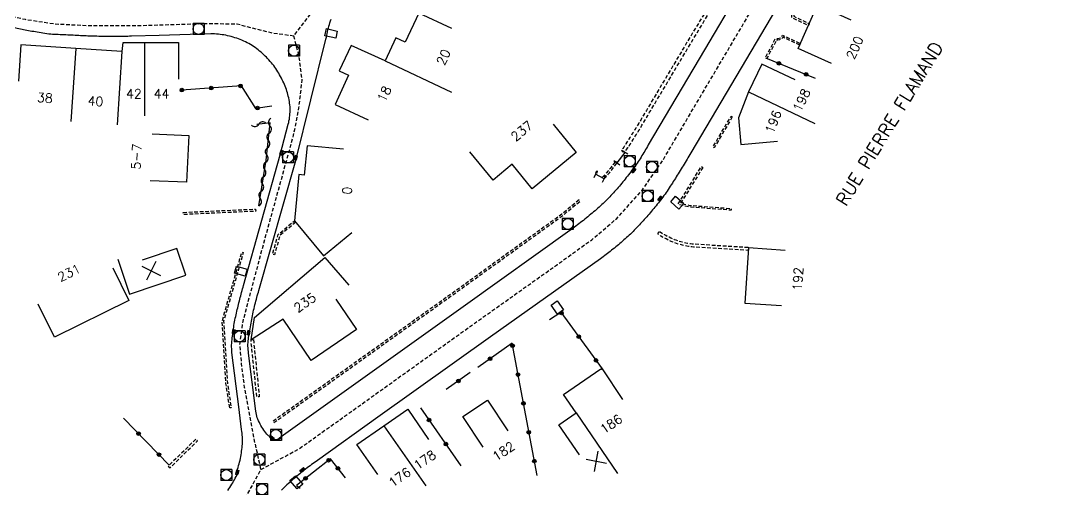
# Model space of a CAD drawing. Header units: millimetres. Extents: x 150037 to 150985, y 153000 to 154000.
# Drawn here: x 150135.6 to 150275.9, y 153531.8 to 153595.8 of the extents above; entities that cross this region are included whole.
import ezdxf
from ezdxf.enums import TextEntityAlignment as Align

# ---------------------------------------------------------------- set-up
doc = ezdxf.new("R2010")
doc.units = ezdxf.units.MM
doc.linetypes.add('DASHED', pattern=[0.75, 0.5, -0.25])
doc.layers.get('0').update_dxf_attribs({"linetype": 'CONTINUOUS'})
for name, color, linetype in [('W0001', 6, 'DASHED'), ('W0008', 7, 'CONTINUOUS'), ('W0100', 7, 'CONTINUOUS'), ('W0105', 7, 'CONTINUOUS'), ('W0112', 1, 'DASHED'), ('W0310', 3, 'CONTINUOUS'), ('W0322', 7, 'CONTINUOUS'), ('W0400', 7, 'CONTINUOUS'), ('W0420', 7, 'CONTINUOUS'), ('W0989', 7, 'CONTINUOUS'), ('W0991', 7, 'CONTINUOUS'), ('W1102', 7, 'CONTINUOUS'), ('W1471', 7, 'CONTINUOUS')]:
    doc.layers.add(name, color=color, linetype=linetype)
doc.styles.get("Standard").update_dxf_attribs({"font": 'romans.shx', "width": 0.85})

# ---------------------------------------------------------------- blocks, each defined once
blk = doc.blocks.new('t105o')
for p, q in [((-0.5, 0), (0.5, 0)), ((0.5, 0), (0.2, 0.1)), ((0.5, 0), (0.2, -0.1))]:
    blk.add_line(p, q)
blk = doc.blocks.new('T420')
for p, q in [((0.75, 0.75), (-0.75, 0.75)), ((-0.75, 0.75), (-0.75, -0.75)), ((0.75, 0.75), (0.75, -0.75)), ((0.75, -0.75), (-0.75, -0.75))]:
    blk.add_line(p, q)
blk.add_ellipse((0, 0), major_axis=(-0.53, 0.53), ratio=1, start_param=3.926991, end_param=10.210176)
blk = doc.blocks.new('T400')
for p, q in [((-0.15, 0.3), (0.15, 0.3)), ((-0.15, -0.25), (-0.15, 0.3)), ((-0.15, 0.15), (0.15, 0.15)), ((-0.15, 0), (0.15, 0)), ((0.15, 0.3), (0.15, -0.25)), ((-0.15, -0.15), (0.15, -0.15)), ((-0.15, -0.25), (-0.15, -0.3)), ((-0.15, -0.3), (0.15, -0.3)), ((0.15, -0.3), (0.15, -0.25))]:
    blk.add_line(p, q)
blk = doc.blocks.new('t322o')
at = {"color": 0, "linetype": 'Continuous'}
for radius in [0.25, 0.15]:
    blk.add_circle((0, 0), radius, dxfattribs=at)
blk = doc.blocks.new('t310o')
at = {"color": 0, "linetype": 'Continuous'}
for centre, start, end in [((-0.5, 0.38), 216.8699, 323.1304), ((0.5, -0.37), 36.8699, 143.1303)]:
    blk.add_arc(centre, 0.625, start, end, dxfattribs=at)
blk = doc.blocks.new('t991o')
at = {"color": 0, "linetype": 'Continuous'}
for p, q in [((-1, 1), (1, -1)), ((-1, -1), (1, 1))]:
    blk.add_line(p, q, dxfattribs=at)
blk = doc.blocks.new('T1471')
at = {"color": 0, "linetype": 'Continuous', "flags": 128}
blk.add_lwpolyline([(-0.75, -0.5), (-0.75, 0.5), (0.75, 0.5), (0.75, -0.5), (-0.75, -0.5)], dxfattribs=at)

msp = doc.modelspace()

# ---------------------------------------------------------------- linework, layer by layer
at = {"layer": 'W0001', "flags": 128}
for points in [[(150192.43, 153344.09), (150208.59, 153355.89), (150201.16, 153366.53), (150200.16, 153376.47), (150196.92, 153408.77), (150196.36, 153413.57), (150194.69, 153418.3), (150192.93, 153420.95), (150190.27, 153423.6), (150187.39, 153425.39), (150183.63, 153426.83), (150181.14, 153427.42), (150147.15, 153435.26), (150140.31, 153436.85), (150135.18, 153438.51), (150130.97, 153440.91), (150124.1, 153445.43), (150119.52, 153448.69), (150120.08, 153455.43), (150121.22, 153462.52), (150123.79, 153468.41), (150127.22, 153474.3), (150138.69, 153493.4), (150143.69, 153500.93), (150148.13, 153507.11), (150153.75, 153514.39), (150165.77, 153529.81), (150168.36, 153534.56), (150167.42, 153538.8), (150166.13, 153545.75), (150165.71, 153549.04), (150165.48, 153551.57), (150165.91, 153554.74), (150168.75, 153565.45), (150172.82, 153580.17), (150173.54, 153583.9), (150173.98, 153587.64), (150173.55, 153590.98), (150172.84, 153593.66), (150175.51, 153597.21), (150177.83, 153600.19), (150180.75, 153603.9), (150199.31, 153624.96), (150204.33, 153630.8), (150206.19, 153633.44), (150207.32, 153635.37), (150208.97, 153639.01), (150210.24, 153642.47), (150218.93, 153666.51), (150227.05, 153692.95), (150232.89, 153714.45), (150238.57, 153735.2), (150242.99, 153751.33), (150245.24, 153759.48), (150246.96, 153763.06), (150251.14, 153772.68), (150253.14, 153759.21), (150254.19, 153752.68), (150255.72, 153744.35), (150257.53, 153736.26), (150259.51, 153729.03), (150263.06, 153718.33), (150268.75, 153702.47), (150273.99, 153688.03), (150275.92, 153682.57), (150269.83, 153683.26), (150256, 153687.57), (150243.07, 153691.59), (150231.36, 153694.97), (150227.86, 153695.92)], [(150168.36, 153534.56), (150173.61, 153537.42), (150181.01, 153542.71), (150197.57, 153554.55), (150208.81, 153562.54), (150213.48, 153565.89), (150216.9, 153568.79), (150220.3, 153572.56), (150223.15, 153576.67), (150227.07, 153583.32), (150247.63, 153618.08), (150259.35, 153637.95), (150262.35, 153642.71), (150271.93, 153650.29)], [(150172.84, 153593.66), (150169.76, 153594.09), (150165.09, 153595.29), (150160.67, 153595.34), (150151.11, 153595.05), (150145.15, 153595.05), (150140.2, 153595.29), (150136.25, 153595.91), (150131.67, 153596.86), (150113.56, 153600.61), (150094.91, 153604.48), (150089.91, 153605.51), (150087.16, 153605.92), (150084.93, 153605.97), (150081.78, 153605.59), (150078.96, 153605), (150068.23, 153602.19), (150053.39, 153598.29)]]:
    msp.add_lwpolyline(points, dxfattribs=at)
at = {"layer": 'W0008', "flags": 128}
for points in [[(150242.93, 153615.56), (150228.86, 153591.78), (150221.2, 153578.82), (150221.08, 153578.61), (150220.96, 153578.4), (150220.84, 153578.19), (150220.71, 153577.98), (150220.59, 153577.77), (150220.46, 153577.57), (150220.34, 153577.36), (150220.21, 153577.16), (150220.07, 153576.95), (150219.94, 153576.75), (150219.81, 153576.55), (150219.67, 153576.35), (150219.53, 153576.15), (150219.39, 153575.95), (150219.25, 153575.76), (150219.1, 153575.55), (150218.95, 153575.35), (150218.81, 153575.15), (150218.66, 153574.96), (150218.5, 153574.76), (150218.35, 153574.56), (150218.2, 153574.37), (150218.04, 153574.17), (150217.89, 153573.98), (150217.73, 153573.79), (150217.57, 153573.59), (150217.41, 153573.4), (150217.25, 153573.21), (150217.09, 153573.02), (150216.93, 153572.84), (150216.77, 153572.65), (150216.6, 153572.46), (150216.43, 153572.28), (150216.27, 153572.09), (150216.1, 153571.91), (150215.93, 153571.73), (150215.75, 153571.55), (150215.58, 153571.37), (150215.4, 153571.2), (150215.22, 153571.02), (150215.04, 153570.85), (150214.86, 153570.68), (150214.68, 153570.51), (150214.49, 153570.35), (150214.3, 153570.18), (150214.12, 153570.02), (150213.93, 153569.85), (150213.74, 153569.69), (150213.55, 153569.53), (150213.35, 153569.36), (150213.15, 153569.2), (150212.95, 153569.03), (150212.75, 153568.87), (150212.55, 153568.71), (150212.35, 153568.54), (150212.15, 153568.38), (150211.95, 153568.23), (150211.74, 153568.07), (150211.54, 153567.91), (150211.33, 153567.76), (150211.12, 153567.6), (150210.91, 153567.45), (150210.7, 153567.3), (150210.49, 153567.15), (150196.24, 153556.98), (150171.12, 153539.02), (150170.6, 153538.6), (150170.03, 153538.61), (150169.16, 153539.36), (150169.01, 153539.55), (150168.87, 153539.75), (150168.73, 153539.94), (150168.6, 153540.14), (150168.48, 153540.34), (150168.36, 153540.55), (150168.24, 153540.76), (150168.14, 153540.98), (150168.04, 153541.19), (150167.94, 153541.41), (150167.86, 153541.63), (150167.79, 153541.84), (150167.74, 153542.06), (150167.69, 153542.29), (150167.66, 153542.51), (150166.67, 153550.41), (150166.64, 153550.65), (150166.61, 153550.89), (150166.6, 153551.14), (150166.59, 153551.38), (150166.59, 153551.63), (150166.6, 153551.87), (150166.61, 153552.11), (150166.64, 153552.34), (150166.67, 153552.58), (150166.71, 153552.81), (150166.75, 153553.04), (150166.79, 153553.28), (150166.83, 153553.51), (150166.88, 153553.76), (150166.92, 153554.02), (150166.97, 153554.27), (150167.01, 153554.52), (150167.06, 153554.78), (150167.11, 153555.03), (150167.15, 153555.28), (150167.2, 153555.54), (150167.26, 153555.79), (150167.31, 153556.04), (150167.36, 153556.29), (150167.42, 153556.54), (150167.48, 153556.79), (150167.54, 153557.04), (150167.6, 153557.28), (150167.66, 153557.53), (150167.73, 153557.77), (150167.8, 153558.02), (150167.86, 153558.26), (150167.93, 153558.5), (150168.01, 153558.75), (150168.08, 153558.99), (150173.1, 153576.7), (150177.23, 153593.25), (150177.28, 153593.5), (150177.33, 153593.75), (150177.39, 153594), (150177.44, 153594.25), (150177.5, 153594.5), (150177.57, 153594.75), (150177.63, 153595), (150177.7, 153595.24), (150177.77, 153595.49), (150177.85, 153595.73), (150177.92, 153595.98)], [(150242.06, 153603.2), (150226.98, 153577.74), (150226.86, 153577.51), (150226.73, 153577.29), (150226.6, 153577.08), (150226.48, 153576.86), (150226.35, 153576.64), (150226.22, 153576.42), (150226.09, 153576.2), (150225.96, 153575.98), (150225.83, 153575.77), (150225.69, 153575.55), (150225.56, 153575.33), (150225.43, 153575.12), (150225.29, 153574.9), (150225.16, 153574.69), (150225.02, 153574.47), (150224.89, 153574.26), (150224.75, 153574.04), (150224.61, 153573.82), (150224.48, 153573.61), (150224.34, 153573.39), (150224.2, 153573.18), (150224.06, 153572.96), (150223.92, 153572.75), (150223.78, 153572.54), (150223.63, 153572.33), (150223.48, 153572.12), (150223.33, 153571.91), (150223.18, 153571.71), (150223.03, 153571.51), (150222.88, 153571.31), (150222.72, 153571.12), (150222.57, 153570.92), (150222.42, 153570.73), (150222.26, 153570.53), (150222.1, 153570.34), (150221.95, 153570.15), (150221.79, 153569.96), (150221.63, 153569.77), (150221.47, 153569.58), (150221.31, 153569.39), (150221.14, 153569.2), (150220.98, 153569.01), (150220.81, 153568.83), (150220.65, 153568.64), (150220.48, 153568.46), (150220.32, 153568.27), (150220.15, 153568.09), (150219.98, 153567.91), (150219.81, 153567.73), (150219.64, 153567.55), (150219.46, 153567.37), (150219.29, 153567.19), (150219.12, 153567.01), (150218.95, 153566.84), (150218.77, 153566.67), (150218.59, 153566.51), (150218.41, 153566.34), (150218.23, 153566.18), (150218.05, 153566.02), (150217.87, 153565.86), (150217.69, 153565.7), (150217.5, 153565.54), (150217.31, 153565.38), (150217.13, 153565.22), (150216.94, 153565.07), (150216.76, 153564.91), (150216.57, 153564.76), (150216.38, 153564.61), (150216.2, 153564.46), (150216.01, 153564.31), (150215.82, 153564.16), (150215.63, 153564.02), (150215.44, 153563.87), (150215.25, 153563.73), (150215.05, 153563.58), (150214.86, 153563.44), (150214.66, 153563.3), (150199.68, 153552.67), (150184.32, 153541.69), (150176.09, 153535.81), (150175.88, 153535.67), (150175.68, 153535.53), (150175.47, 153535.38), (150175.26, 153535.23), (150175.06, 153535.08), (150174.86, 153534.93), (150174.65, 153534.78), (150174.45, 153534.62), (150174.25, 153534.46), (150174.05, 153534.3), (150173.85, 153534.14), (150173.65, 153533.98), (150173.46, 153533.82), (150173.26, 153533.65), (150173.07, 153533.49), (150172.87, 153533.32), (150172.68, 153533.15), (150172.49, 153532.98), (150172.3, 153532.81), (150172.11, 153532.64), (150171.91, 153532.47), (150171.72, 153532.29), (150171.53, 153532.12), (150171.35, 153531.94), (150171.16, 153531.76)], [(150163.85, 153531.72), (150163.98, 153531.92), (150164.12, 153532.12), (150164.25, 153532.33), (150164.38, 153532.54), (150164.5, 153532.74), (150164.62, 153532.95), (150164.74, 153533.16), (150164.86, 153533.38), (150164.98, 153533.59), (150165.09, 153533.81), (150164.94, 153533.87), (150165.16, 153534.6), (150165.23, 153534.84), (150165.31, 153535.09), (150165.37, 153535.33), (150165.44, 153535.58), (150165.5, 153535.83), (150165.55, 153536.08), (150165.6, 153536.33), (150165.65, 153536.58), (150165.69, 153536.82), (150165.72, 153537.06), (150165.76, 153537.3), (150165.78, 153537.54), (150165.81, 153537.78), (150165.82, 153538.02), (150165.84, 153538.27), (150165.84, 153538.51), (150165.84, 153538.76), (150165.83, 153539.01), (150165.81, 153539.26), (150165.78, 153539.51), (150165.75, 153539.75), (150165.71, 153540), (150165.35, 153543.12), (150164.4, 153550.5), (150164.38, 153550.76), (150164.37, 153551.02), (150164.36, 153551.27), (150164.36, 153551.53), (150164.37, 153551.79), (150164.39, 153552.04), (150164.41, 153552.28), (150164.45, 153552.51), (150164.49, 153552.74), (150164.53, 153552.97), (150164.57, 153553.2), (150164.61, 153553.43), (150164.63, 153553.66), (150164.62, 153553.73), (150164.65, 153553.98), (150164.68, 153554.22), (150164.71, 153554.46), (150164.76, 153554.7), (150164.81, 153554.94), (150164.86, 153555.18), (150164.91, 153555.42), (150164.97, 153555.66), (150165.03, 153555.9), (150165.08, 153556.14), (150165.13, 153556.37), (150165.19, 153556.61), (150165.24, 153556.84), (150165.3, 153557.08), (150165.36, 153557.31), (150165.41, 153557.55), (150165.47, 153557.78), (150165.53, 153558.02), (150165.59, 153558.25), (150165.65, 153558.49), (150165.72, 153558.72), (150165.78, 153558.95), (150165.85, 153559.19), (150165.91, 153559.42), (150165.98, 153559.65), (150170.97, 153577.49), (150172.08, 153581.64), (150172.14, 153581.87), (150172.18, 153582.11), (150172.23, 153582.35), (150172.26, 153582.58), (150172.29, 153582.82), (150172.31, 153583.06), (150172.32, 153583.3), (150172.33, 153583.54), (150172.33, 153583.78), (150172.32, 153584.03), (150172.3, 153584.27), (150172.27, 153584.51), (150172.24, 153584.75), (150172.19, 153584.99), (150172.15, 153585.23), (150172.09, 153585.47), (150172.03, 153585.71), (150171.97, 153585.94), (150171.9, 153586.17), (150171.82, 153586.39), (150171.74, 153586.62), (150171.65, 153586.84), (150171.56, 153587.06), (150171.46, 153587.28), (150171.36, 153587.5), (150171.26, 153587.71), (150171.14, 153587.94), (150171.03, 153588.16), (150170.91, 153588.38), (150170.79, 153588.6), (150170.66, 153588.81), (150170.53, 153589.02), (150170.39, 153589.23), (150170.25, 153589.44), (150170.1, 153589.64), (150169.94, 153589.83), (150169.78, 153590.03), (150169.61, 153590.22), (150169.45, 153590.41), (150169.27, 153590.59), (150169.1, 153590.77), (150168.92, 153590.95), (150168.74, 153591.13), (150168.56, 153591.3), (150168.37, 153591.46), (150168.17, 153591.63), (150167.98, 153591.78), (150167.78, 153591.94), (150167.57, 153592.09), (150167.36, 153592.23), (150167.15, 153592.37), (150166.92, 153592.51), (150166.7, 153592.64), (150166.47, 153592.76), (150166.24, 153592.87), (150166.01, 153592.98), (150165.77, 153593.09), (150165.54, 153593.19), (150165.29, 153593.28), (150165.05, 153593.37), (150164.81, 153593.45), (150164.56, 153593.53), (150164.31, 153593.6), (150164.06, 153593.66), (150163.81, 153593.72), (150163.56, 153593.77), (150163.31, 153593.82), (150163.05, 153593.86), (150162.8, 153593.89), (150162.55, 153593.92), (150162.29, 153593.94), (150162.03, 153593.96), (150161.78, 153593.97), (150161.52, 153593.97), (150154.46, 153593.76), (150150.68, 153593.64), (150150.43, 153593.64), (150150.18, 153593.63), (150149.93, 153593.62), (150149.68, 153593.62), (150149.43, 153593.62), (150149.17, 153593.61), (150148.92, 153593.61), (150148.67, 153593.61), (150148.42, 153593.61), (150148.17, 153593.61), (150147.92, 153593.61), (150147.68, 153593.61), (150147.44, 153593.61), (150147.19, 153593.61), (150146.95, 153593.62), (150146.71, 153593.62), (150146.46, 153593.63), (150146.22, 153593.63), (150145.97, 153593.64), (150145.73, 153593.64), (150145.49, 153593.65), (150145.24, 153593.65), (150145, 153593.66), (150144.76, 153593.67), (150144.51, 153593.68), (150144.26, 153593.69), (150144.01, 153593.7), (150143.76, 153593.71), (150143.5, 153593.73), (150143.25, 153593.74), (150143, 153593.75), (150142.75, 153593.77), (150142.5, 153593.78), (150142.24, 153593.8), (150141.99, 153593.81), (150141.74, 153593.83), (150141.49, 153593.84), (150141.23, 153593.85), (150140.97, 153593.86), (150140.71, 153593.87), (150140.46, 153593.88), (150140.2, 153593.89), (150139.94, 153593.9), (150139.68, 153593.92), (150139.43, 153593.94), (150139.16, 153593.97), (150138.89, 153594.01), (150138.62, 153594.06), (150138.36, 153594.1), (150138.09, 153594.15), (150137.82, 153594.19), (150137.59, 153594.23), (150137.36, 153594.27), (150137.12, 153594.31), (150136.89, 153594.35), (150136.66, 153594.39), (150136.43, 153594.43), (150131.37, 153595.49)]]:
    msp.add_lwpolyline(points, dxfattribs=at)
at = {"layer": 'W0100', "flags": 128}
for points in [[(150194.41, 153594.69), (150189.89, 153596.81), (150188.03, 153592.86), (150186.78, 153593.45), (150185.29, 153590.27), (150180.67, 153592.4), (150179.05, 153588.91), (150180.32, 153588.32), (150178.47, 153584.35), (150183, 153582.24)], [(150246.2, 153589.93), (150241.64, 153591.96), (150244.29, 153597.92), (150248.85, 153595.88)], [(150149.5, 153592.77), (150149.4, 153591.55), (150143.1, 153591.97), (150135.61, 153592.49), (150135.27, 153587.5)], [(150149.54, 153592.8), (150152.49, 153592.8), (150157.12, 153592.79), (150157.12, 153587.79)], [(150241.22, 153587.7), (150236.71, 153589.85), (150234.89, 153586.05), (150233.5, 153582.54), (150233.83, 153578.88), (150238.81, 153579.33)], [(150208.21, 153581.64), (150211.38, 153577.78), (150205.37, 153572.85), (150202.62, 153576.18), (150200.04, 153574.04), (150196.84, 153577.88)], [(150153.51, 153580.33), (150158.51, 153580.11), (150158.22, 153573.73), (150153.23, 153573.95)], [(150179.63, 153578.24), (150174.65, 153578.71), (150174.26, 153574.7), (150173.54, 153574.77), (150172.93, 153568.49), (150176.89, 153563.68), (150180.75, 153566.86)], [(150217.98, 153577.81), (150216.92, 153576.37)], [(150215.18, 153574.21), (150214.01, 153574.85)], [(150148.82, 153563.23), (150150.42, 153558.49), (150158.09, 153561.08), (150156.87, 153564.72), (150152.13, 153563.13)], [(150239.87, 153564.45), (150234.88, 153564.78), (150234.38, 153557.24), (150239.37, 153556.91)], [(150178.58, 153557.8), (150181.4, 153553.67), (150175.22, 153549.43), (150171.38, 153555.08), (150167, 153552.25), (150167.48, 153555.27), (150177.09, 153563.49), (150180.34, 153559.69)], [(150148.13, 153562.08), (150150.34, 153557.59), (150140.18, 153552.61), (150137.98, 153557.1)], [(150211.8, 153536.54), (150208.98, 153540.66), (150211.34, 153542.28), (150209.62, 153544.8), (150214.74, 153548.3), (150214.82, 153548.22), (150214.92, 153548.29), (150217.68, 153544.12)], [(150198.67, 153537.62), (150195.92, 153541.79), (150199.27, 153544.01), (150202.02, 153539.83)], [(150184.3, 153533.87), (150181.44, 153537.97), (150185.12, 153540.53), (150188.4, 153542.77), (150191.23, 153538.64)]]:
    msp.add_lwpolyline(points, dxfattribs=at)
at = {"layer": 'W0112', "flags": 128}
for points in [[(150240.13, 153616.11), (150234.28, 153605.74), (150226.57, 153592.98), (150220.94, 153583.53), (150220.81, 153583.31), (150220.68, 153583.09), (150220.55, 153582.87), (150220.42, 153582.65), (150220.29, 153582.43), (150220.16, 153582.22), (150220.03, 153582), (150219.9, 153581.78), (150219.77, 153581.56), (150219.64, 153581.35), (150219.51, 153581.13), (150219.37, 153580.91), (150219.24, 153580.7), (150219.11, 153580.48), (150218.97, 153580.27), (150218.83, 153580.05), (150218.7, 153579.83), (150218.56, 153579.61), (150218.42, 153579.4), (150218.28, 153579.18), (150218.14, 153578.96), (150218, 153578.75), (150217.86, 153578.53), (150217.72, 153578.32), (150217.57, 153578.11), (150218, 153577.82), (150218.14, 153578.04), (150218.28, 153578.25), (150218.43, 153578.47), (150218.57, 153578.69), (150218.71, 153578.9), (150218.85, 153579.12), (150218.99, 153579.34), (150219.13, 153579.56), (150219.27, 153579.78), (150219.4, 153580), (150219.54, 153580.21), (150219.67, 153580.43), (150219.81, 153580.65), (150219.94, 153580.86), (150220.07, 153581.08), (150220.21, 153581.3), (150220.34, 153581.52), (150220.47, 153581.74), (150220.6, 153581.95), (150220.73, 153582.17), (150220.86, 153582.39), (150220.99, 153582.61), (150221.12, 153582.83), (150221.25, 153583.05), (150221.38, 153583.27), (150227.01, 153592.72), (150234.72, 153605.48), (150240.58, 153615.86)], [(150240.92, 153597.16), (150240.87, 153597.18), (150240.93, 153597.08), (150241.01, 153596.86), (150241.06, 153596.63), (150241.07, 153596.39), (150241.07, 153596.37), (150243.16, 153595.36), (150243.03, 153595.1), (150240.77, 153596.2), (150240.79, 153596.4), (150240.78, 153596.59), (150240.74, 153596.78), (150240.67, 153596.96), (150240.57, 153597.13), (150240.44, 153597.27), (150240.59, 153597.55), (150241, 153597.43)], [(150241.85, 153592.45), (150239.58, 153593.51), (150239.55, 153593.46), (150239.33, 153593.26), (150239.1, 153593.17), (150238.88, 153593.13), (150238.7, 153593.13), (150237.36, 153590.6), (150237.17, 153590.7), (150238.56, 153593.34), (150238.85, 153593.35), (150239.04, 153593.38), (150239.22, 153593.45), (150239.38, 153593.6), (150239.49, 153593.79), (150241.94, 153592.65)], [(150232.66, 153582.64), (150230.19, 153578.44), (150230.02, 153578.54), (150232.49, 153582.74)], [(150216.66, 153576.54), (150216.53, 153576.35), (150216.4, 153576.17), (150216.26, 153575.98), (150216.12, 153575.8), (150215.99, 153575.62), (150215.85, 153575.45), (150215.67, 153575.24), (150215.5, 153575.03), (150215.33, 153574.83), (150215.15, 153574.63), (150214.96, 153574.43), (150215.19, 153574.22), (150215.37, 153574.42), (150215.56, 153574.62), (150215.74, 153574.83), (150215.91, 153575.04), (150216.09, 153575.25), (150216.23, 153575.43), (150216.37, 153575.62), (150216.51, 153575.8), (150216.65, 153575.99), (150216.78, 153576.17), (150216.91, 153576.36)], [(150228.64, 153575.76), (150225.61, 153570.87), (150226.83, 153570.58), (150232.5, 153570.16), (150232.49, 153569.92), (150226.8, 153570.35), (150225.46, 153570.66), (150225.28, 153570.77), (150228.44, 153575.88)], [(150157.75, 153569.63), (150167.63, 153570.08), (150167.64, 153569.78), (150157.76, 153569.33)], [(150211.75, 153571.32), (150209.39, 153569.36), (150194.85, 153558.88), (150169.99, 153541.13), (150170.12, 153540.95), (150194.98, 153558.71), (150209.52, 153569.19), (150211.89, 153571.16)], [(150173.1, 153568.29), (150170.94, 153566.47), (150170.21, 153563.84), (150169.95, 153563.91), (150170.71, 153566.62), (150172.93, 153568.49)], [(150222.72, 153567.04), (150222.94, 153566.89), (150223.15, 153566.76), (150223.37, 153566.63), (150223.59, 153566.5), (150223.81, 153566.38), (150224.04, 153566.27), (150224.27, 153566.16), (150224.5, 153566.05), (150224.73, 153565.95), (150224.95, 153565.87), (150225.17, 153565.79), (150225.39, 153565.72), (150225.62, 153565.66), (150225.84, 153565.6), (150226.07, 153565.54), (150226.31, 153565.49), (150226.54, 153565.44), (150226.75, 153565.4), (150226.96, 153565.37), (150227.17, 153565.35), (150227.38, 153565.33), (150227.61, 153565.32), (150234.84, 153564.86), (150234.82, 153564.44), (150227.58, 153564.89), (150227.36, 153564.9), (150227.13, 153564.92), (150226.9, 153564.95), (150226.68, 153564.98), (150226.46, 153565.02), (150226.22, 153565.07), (150225.98, 153565.12), (150225.74, 153565.18), (150225.5, 153565.24), (150225.27, 153565.31), (150225.04, 153565.39), (150224.8, 153565.47), (150224.58, 153565.56), (150224.33, 153565.66), (150224.09, 153565.77), (150223.85, 153565.88), (150223.62, 153566), (150223.38, 153566.13), (150223.15, 153566.26), (150222.93, 153566.39), (150222.7, 153566.54), (150222.48, 153566.68)], [(150164.09, 153542.96), (150163.58, 153546.31), (150163.06, 153554.79), (150165.06, 153561.74), (150165.75, 153564.23), (150165.95, 153564.17), (150165.25, 153561.68), (150163.26, 153554.77), (150163.78, 153546.33), (150164.29, 153542.99)], [(150167.34, 153552.28), (150167.37, 153551.9), (150168.13, 153544.49), (150167.79, 153544.46), (150167.03, 153551.87), (150167, 153552.25)], [(150159.48, 153538.7), (150155.71, 153535.03), (150155.95, 153534.8), (150159.71, 153538.47)]]:
    msp.add_lwpolyline(points, close=True, dxfattribs=at)
at = {"layer": 'W0310', "flags": 128}
msp.add_lwpolyline([(150168.09, 153570.53), (150169.07, 153576.74), (150169.63, 153581.84), (150167.81, 153581.63)], dxfattribs=at)
at = {"layer": 'W0322', "flags": 128}
for points in [[(150237.17, 153590.7), (150243.98, 153587.93)], [(150169.85, 153584.13), (150167.65, 153583.81), (150165.7, 153586.88), (150157.54, 153586.29)], [(150207.74, 153555), (150209.25, 153556.04), (150214.92, 153548.29)], [(150206.02, 153533.76), (150202.62, 153551.77), (150197.94, 153548.48)], [(150196.92, 153547.79), (150193.64, 153545.47)], [(150190.14, 153542.95), (150195.64, 153535.08)], [(150155.84, 153535.16), (150149.62, 153541.55)], [(150179.89, 153533.41), (150177.83, 153536.02), (150173.2, 153532.37), (150173.71, 153532)]]:
    msp.add_lwpolyline(points, dxfattribs=at)
at = {"layer": 'W1102', "flags": 128}
for points in [[(150152.49, 153592.8), (150152.47, 153582.8)], [(150143.1, 153591.97), (150142.43, 153582)], [(150149.4, 153591.55), (150148.73, 153581.57)], [(150185.29, 153590.27), (150194.34, 153586.02)], [(150234.89, 153586.05), (150243.92, 153581.74)], [(150211.34, 153542.28), (150216.98, 153534.03)], [(150185.12, 153540.53), (150190.83, 153532.32)]]:
    msp.add_lwpolyline(points, dxfattribs=at)

# ---------------------------------------------------------------- block references
at = {"layer": 'W0105'}
for p, rotation in [((150217.98, 153577.81), 151.494099821789), ((150216.92, 153576.37), 143.1515004202646), ((150214.01, 153574.85), 66.01422095702434), ((150215.18, 153574.21), 62.43320868202834)]:
    msp.add_blockref('t105o', p, dxfattribs=dict(at, rotation=rotation))
at = {"layer": 'W0310'}
for p, rotation in [((150168.06, 153581.66), 186.5576452580251), ((150169.59, 153581.43), 83.7345924031622), ((150169.37, 153579.44), 83.7345924031622), ((150169.15, 153577.45), 83.7345924031622), ((150168.87, 153575.47), 81.01732596262592), ((150168.56, 153573.49), 81.01732596262592), ((150168.25, 153571.52), 81.01732596262592)]:
    msp.add_blockref('t310o', p, dxfattribs=dict(at, rotation=rotation))
at = {"layer": 'W0322'}
for p, rotation in [((150239.02, 153589.95), 337.90538496849), ((150242.73, 153588.44), 337.90538496849), ((150165.56, 153586.87), 184.0981115346832), ((150157.58, 153586.3), 184.0981115346832), ((150161.57, 153586.58), 184.0981115346832), ((150167.87, 153583.84), 188.191667130183), ((150209.35, 153555.9), 306.161546167365), ((150211.71, 153552.67), 306.161546167365), ((150202.68, 153551.44), 100.6940781126), ((150199.62, 153549.66), 215.1989353485128), ((150214.07, 153549.44), 306.161546167365), ((150203.42, 153547.51), 100.6940781126), ((150195.29, 153546.64), 215.2205478020308), ((150204.16, 153543.58), 100.6940781126), ((150191.29, 153541.31), 304.9388644126346), ((150151.66, 153539.46), 134.2122210011598), ((150204.9, 153539.65), 100.6940781126), ((150193.58, 153538.03), 304.9388644126346), ((150154.45, 153536.59), 134.2122210011598), ((150177.59, 153535.83), 218.2422673791702), ((150205.65, 153535.72), 100.6940781126), ((150174.45, 153533.35), 218.2422673791702)]:
    msp.add_blockref('t322o', p, dxfattribs=dict(at, rotation=rotation))
msp.add_blockref('t322o', (150178.86, 153534.72), dxfattribs=at)
at = {"layer": 'W0400'}
for p, rotation in [((150171.16, 153577.77), 345.0836834134955), ((150173.1, 153577.07), 165.9675954543567), ((150219.18, 153575.37), 323.5452050022776), ((150222.81, 153571.49), 142.3726938368532), ((150164.64, 153553.33), 351.8715696823983), ((150166.66, 153553.2), 169.6960521093838), ((150169.85, 153538.89), 49.20108584065852), ((150165.13, 153534.19), 343.2987827089269), ((150174, 153534.51), 128.5214375540568)]:
    msp.add_blockref('T400', p, dxfattribs=dict(at, rotation=rotation))
at = {"layer": 'W0420'}
for p in [(150159.84, 153594.65), (150172.85, 153591.68), (150172.05, 153577.13), (150218.65, 153576.59), (150221.69, 153575.81), (150221.11, 153571.84), (150210.22, 153568.05), (150165.44, 153552.73), (150170.39, 153539.28), (150168.14, 153535.91), (150163.64, 153533.8), (150168.5, 153531.85)]:
    msp.add_blockref('T420', p, dxfattribs=at)
at = {"layer": 'W0991'}
for p, rotation in [((150153.39, 153561.64), 288.5339639897841), ((150214.11, 153535.69), 34.36080407742536)]:
    msp.add_blockref('t991o', p, dxfattribs=dict(at, rotation=rotation))
at = {"layer": 'W1471'}
for p, rotation in [((150177.93, 153594.04), 167.1480330476026), ((150225.15, 153570.95), 137.7576959228969), ((150165.61, 153561.6), 344.3532925163099), ((150208.78, 153556.65), 125.3675139784282), ((150173.18, 153532.82), 131.1560464679989)]:
    msp.add_blockref('T1471', p, dxfattribs=dict(at, rotation=rotation))

# ---------------------------------------------------------------- texts
at = {"layer": 'W0989'}
msp.add_text('RUE PIERRE FLAMAND', height=1.75, rotation=58.6839, dxfattribs=at).set_placement((150254.09, 153581.74), align=Align.MIDDLE)
at = {"layer": 'W0991'}
for s, rotation, p in [('200', 66.017, (150249.36, 153592.09)), ('20', 65.1973, (150193.25, 153590.8)), ('38', 356.0831, (150138.88, 153585.25)), ('42', 0.0589, (150151.02, 153585.8)), ('44', 359.8921, (150154.79, 153585.8)), ('18', 63.214, (150185.17, 153585.78)), ('198', 64.4678, (150242.12, 153584.93)), ('40', 356.1498, (150145.78, 153584.78)), ('196', 68.4126, (150238.25, 153581.98)), ('237', 39.3525, (150203.94, 153580.73)), ('5-7', 87.4503, (150151.37, 153577.23)), ('0', 87.5369, (150180.12, 153572.6)), ('231', 26.1424, (150142.18, 153561.38)), ('192', 86.2045, (150241.61, 153560.55)), ('235', 34.4378, (150174.35, 153557.32)), ('186', 34.3608, (150216.13, 153540.77)), ('182', 33.4661, (150201.45, 153537.06)), ('178', 34.363, (150190.71, 153535.87)), ('176', 34.8238, (150187.28, 153533.5))]:
    msp.add_text(s, height=1.25, rotation=rotation, dxfattribs=at).set_placement(p, align=Align.MIDDLE)

doc.saveas('drawing.dxf')
